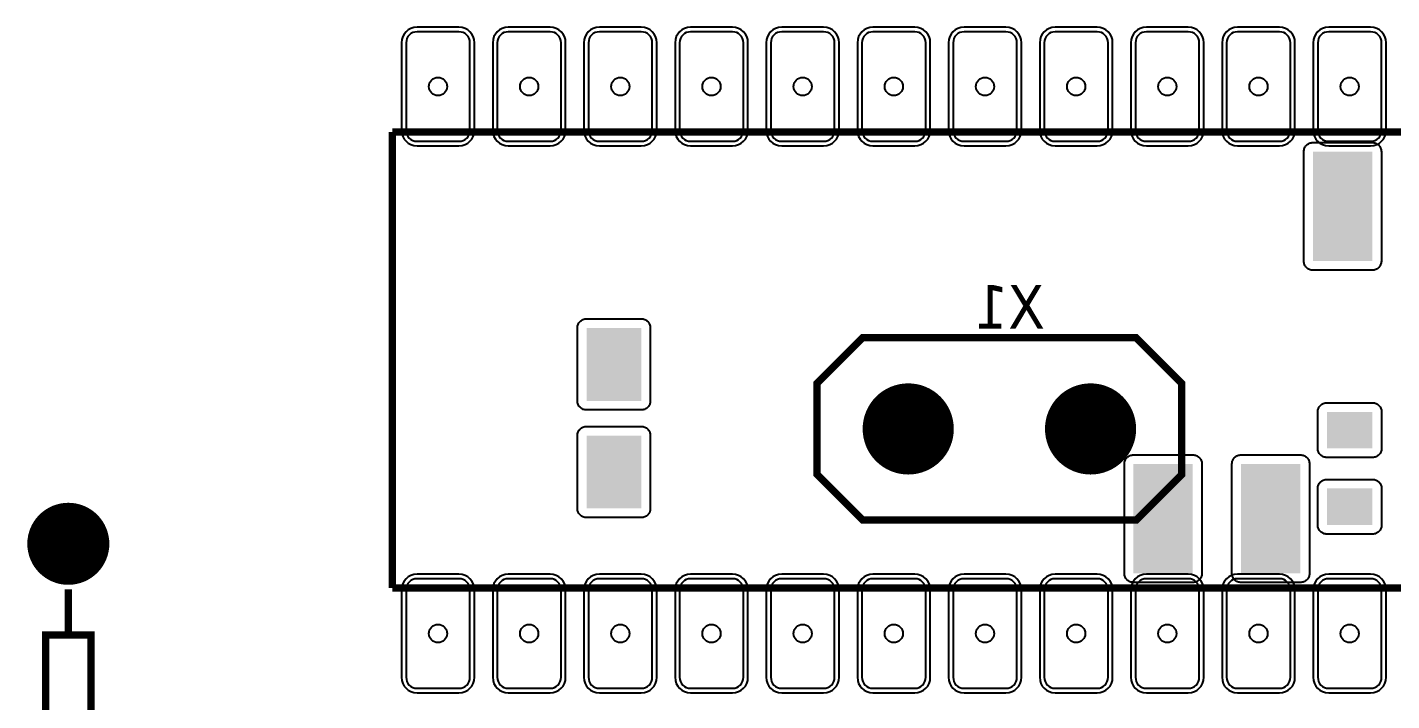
# Model space of a CAD drawing. Header units: millimetres. Extents: x 123.5 to 144.3, y 105.4 to 121.6.
# Drawn here: x 132.968 to 135.297, y 111.841 to 112.99 of the extents above; entities that cross this region are included whole.
import ezdxf

# ---------------------------------------------------------------- set-up
doc = ezdxf.new("R2010")
doc.units = ezdxf.units.MM
doc.styles.get("Standard").update_dxf_attribs({"font": 'tahoma.ttf'})

# ---------------------------------------------------------------- blocks, each defined once
blk = doc.blocks.new('RPAD')
blk.add_trace([(-0.5, -0.5), (-0.5, 0.5), (0.5, -0.5), (0.5, 0.5)])
blk = doc.blocks.new('EPAD')
at = {"const_width": 0.5}
blk.add_lwpolyline([(-0.25, 0, 1), (0.25, 0, 1)], format="xyb", close=True, dxfattribs=at)
blk = doc.blocks.new('Tarjeta CFLH')
for points in [[(-4.3143, 0.4986), (-4.2683, 0.4986), (-4.2648, 0.4989), (-4.2616, 0.4999), (-4.2587, 0.5015), (-4.2562, 0.5035), (-4.2541, 0.506), (-4.2526, 0.5089), (-4.2516, 0.5121), (-4.2513, 0.5156), (-4.2513, 0.6116), (-4.2516, 0.6151), (-4.2526, 0.6183), (-4.2541, 0.6212), (-4.2562, 0.6237), (-4.2587, 0.6257), (-4.2616, 0.6273), (-4.2648, 0.6283), (-4.2683, 0.6286), (-4.3143, 0.6286), (-4.3178, 0.6283), (-4.321, 0.6273), (-4.3239, 0.6257), (-4.3264, 0.6237), (-4.3284, 0.6212), (-4.33, 0.6183), (-4.3309, 0.6151), (-4.3313, 0.6116), (-4.3313, 0.5156), (-4.3309, 0.5121), (-4.33, 0.5089), (-4.3284, 0.506), (-4.3264, 0.5035), (-4.3239, 0.5015), (-4.321, 0.4999), (-4.3178, 0.4989), (-4.3143, 0.4986)], [(-4.2143, 0.4986), (-4.1683, 0.4986), (-4.1648, 0.4989), (-4.1616, 0.4999), (-4.1587, 0.5015), (-4.1562, 0.5035), (-4.1541, 0.506), (-4.1526, 0.5089), (-4.1516, 0.5121), (-4.1513, 0.5156), (-4.1513, 0.6116), (-4.1516, 0.6151), (-4.1526, 0.6183), (-4.1541, 0.6212), (-4.1562, 0.6237), (-4.1587, 0.6257), (-4.1616, 0.6273), (-4.1648, 0.6283), (-4.1683, 0.6286), (-4.2143, 0.6286), (-4.2178, 0.6283), (-4.221, 0.6273), (-4.2239, 0.6257), (-4.2264, 0.6237), (-4.2284, 0.6212), (-4.23, 0.6183), (-4.2309, 0.6151), (-4.2313, 0.6116), (-4.2313, 0.5156), (-4.2309, 0.5121), (-4.23, 0.5089), (-4.2284, 0.506), (-4.2264, 0.5035), (-4.2239, 0.5015), (-4.221, 0.4999), (-4.2178, 0.4989), (-4.2143, 0.4986)], [(-4.1143, 0.4986), (-4.0683, 0.4986), (-4.0648, 0.4989), (-4.0616, 0.4999), (-4.0587, 0.5015), (-4.0562, 0.5035), (-4.0541, 0.506), (-4.0526, 0.5089), (-4.0516, 0.5121), (-4.0513, 0.5156), (-4.0513, 0.6116), (-4.0516, 0.6151), (-4.0526, 0.6183), (-4.0541, 0.6212), (-4.0562, 0.6237), (-4.0587, 0.6257), (-4.0616, 0.6273), (-4.0648, 0.6283), (-4.0683, 0.6286), (-4.1143, 0.6286), (-4.1178, 0.6283), (-4.121, 0.6273), (-4.1239, 0.6257), (-4.1264, 0.6237), (-4.1284, 0.6212), (-4.13, 0.6183), (-4.1309, 0.6151), (-4.1313, 0.6116), (-4.1313, 0.5156), (-4.1309, 0.5121), (-4.13, 0.5089), (-4.1284, 0.506), (-4.1264, 0.5035), (-4.1239, 0.5015), (-4.121, 0.4999), (-4.1178, 0.4989), (-4.1143, 0.4986)], [(-4.0143, 0.4986), (-3.9683, 0.4986), (-3.9648, 0.4989), (-3.9616, 0.4999), (-3.9587, 0.5015), (-3.9562, 0.5035), (-3.9541, 0.506), (-3.9526, 0.5089), (-3.9516, 0.5121), (-3.9513, 0.5156), (-3.9513, 0.6116), (-3.9516, 0.6151), (-3.9526, 0.6183), (-3.9541, 0.6212), (-3.9562, 0.6237), (-3.9587, 0.6257), (-3.9616, 0.6273), (-3.9648, 0.6283), (-3.9683, 0.6286), (-4.0143, 0.6286), (-4.0178, 0.6283), (-4.021, 0.6273), (-4.0239, 0.6257), (-4.0264, 0.6237), (-4.0284, 0.6212), (-4.03, 0.6183), (-4.0309, 0.6151), (-4.0313, 0.6116), (-4.0313, 0.5156), (-4.0309, 0.5121), (-4.03, 0.5089), (-4.0284, 0.506), (-4.0264, 0.5035), (-4.0239, 0.5015), (-4.021, 0.4999), (-4.0178, 0.4989), (-4.0143, 0.4986)], [(-3.9143, 0.4986), (-3.8683, 0.4986), (-3.8648, 0.4989), (-3.8616, 0.4999), (-3.8587, 0.5015), (-3.8562, 0.5035), (-3.8541, 0.506), (-3.8526, 0.5089), (-3.8516, 0.5121), (-3.8513, 0.5156), (-3.8513, 0.6116), (-3.8516, 0.6151), (-3.8526, 0.6183), (-3.8541, 0.6212), (-3.8562, 0.6237), (-3.8587, 0.6257), (-3.8616, 0.6273), (-3.8648, 0.6283), (-3.8683, 0.6286), (-3.9143, 0.6286), (-3.9178, 0.6283), (-3.921, 0.6273), (-3.9239, 0.6257), (-3.9264, 0.6237), (-3.9284, 0.6212), (-3.93, 0.6183), (-3.9309, 0.6151), (-3.9313, 0.6116), (-3.9313, 0.5156), (-3.9309, 0.5121), (-3.93, 0.5089), (-3.9284, 0.506), (-3.9264, 0.5035), (-3.9239, 0.5015), (-3.921, 0.4999), (-3.9178, 0.4989), (-3.9143, 0.4986)], [(-3.8143, 0.4986), (-3.7683, 0.4986), (-3.7648, 0.4989), (-3.7616, 0.4999), (-3.7587, 0.5015), (-3.7562, 0.5035), (-3.7541, 0.506), (-3.7526, 0.5089), (-3.7516, 0.5121), (-3.7513, 0.5156), (-3.7513, 0.6116), (-3.7516, 0.6151), (-3.7526, 0.6183), (-3.7541, 0.6212), (-3.7562, 0.6237), (-3.7587, 0.6257), (-3.7616, 0.6273), (-3.7648, 0.6283), (-3.7683, 0.6286), (-3.8143, 0.6286), (-3.8178, 0.6283), (-3.821, 0.6273), (-3.8239, 0.6257), (-3.8264, 0.6237), (-3.8284, 0.6212), (-3.83, 0.6183), (-3.8309, 0.6151), (-3.8313, 0.6116), (-3.8313, 0.5156), (-3.8309, 0.5121), (-3.83, 0.5089), (-3.8284, 0.506), (-3.8264, 0.5035), (-3.8239, 0.5015), (-3.821, 0.4999), (-3.8178, 0.4989), (-3.8143, 0.4986)], [(-3.7143, 0.4986), (-3.6683, 0.4986), (-3.6648, 0.4989), (-3.6616, 0.4999), (-3.6587, 0.5015), (-3.6562, 0.5035), (-3.6541, 0.506), (-3.6526, 0.5089), (-3.6516, 0.5121), (-3.6513, 0.5156), (-3.6513, 0.6116), (-3.6516, 0.6151), (-3.6526, 0.6183), (-3.6541, 0.6212), (-3.6562, 0.6237), (-3.6587, 0.6257), (-3.6616, 0.6273), (-3.6648, 0.6283), (-3.6683, 0.6286), (-3.7143, 0.6286), (-3.7178, 0.6283), (-3.721, 0.6273), (-3.7239, 0.6257), (-3.7264, 0.6237), (-3.7284, 0.6212), (-3.73, 0.6183), (-3.7309, 0.6151), (-3.7313, 0.6116), (-3.7313, 0.5156), (-3.7309, 0.5121), (-3.73, 0.5089), (-3.7284, 0.506), (-3.7264, 0.5035), (-3.7239, 0.5015), (-3.721, 0.4999), (-3.7178, 0.4989), (-3.7143, 0.4986)], [(-3.6143, 0.4986), (-3.5683, 0.4986), (-3.5648, 0.4989), (-3.5616, 0.4999), (-3.5587, 0.5015), (-3.5562, 0.5035), (-3.5541, 0.506), (-3.5526, 0.5089), (-3.5516, 0.5121), (-3.5513, 0.5156), (-3.5513, 0.6116), (-3.5516, 0.6151), (-3.5526, 0.6183), (-3.5541, 0.6212), (-3.5562, 0.6237), (-3.5587, 0.6257), (-3.5616, 0.6273), (-3.5648, 0.6283), (-3.5683, 0.6286), (-3.6143, 0.6286), (-3.6178, 0.6283), (-3.621, 0.6273), (-3.6239, 0.6257), (-3.6264, 0.6237), (-3.6284, 0.6212), (-3.63, 0.6183), (-3.6309, 0.6151), (-3.6313, 0.6116), (-3.6313, 0.5156), (-3.6309, 0.5121), (-3.63, 0.5089), (-3.6284, 0.506), (-3.6264, 0.5035), (-3.6239, 0.5015), (-3.621, 0.4999), (-3.6178, 0.4989), (-3.6143, 0.4986)], [(-3.5143, 0.4986), (-3.4683, 0.4986), (-3.4648, 0.4989), (-3.4616, 0.4999), (-3.4587, 0.5015), (-3.4562, 0.5035), (-3.4541, 0.506), (-3.4526, 0.5089), (-3.4516, 0.5121), (-3.4513, 0.5156), (-3.4513, 0.6116), (-3.4516, 0.6151), (-3.4526, 0.6183), (-3.4541, 0.6212), (-3.4562, 0.6237), (-3.4587, 0.6257), (-3.4616, 0.6273), (-3.4648, 0.6283), (-3.4683, 0.6286), (-3.5143, 0.6286), (-3.5178, 0.6283), (-3.521, 0.6273), (-3.5239, 0.6257), (-3.5264, 0.6237), (-3.5284, 0.6212), (-3.53, 0.6183), (-3.5309, 0.6151), (-3.5313, 0.6116), (-3.5313, 0.5156), (-3.5309, 0.5121), (-3.53, 0.5089), (-3.5284, 0.506), (-3.5264, 0.5035), (-3.5239, 0.5015), (-3.521, 0.4999), (-3.5178, 0.4989), (-3.5143, 0.4986)], [(-3.4143, 0.4986), (-3.3683, 0.4986), (-3.3648, 0.4989), (-3.3616, 0.4999), (-3.3587, 0.5015), (-3.3562, 0.5035), (-3.3541, 0.506), (-3.3526, 0.5089), (-3.3516, 0.5121), (-3.3513, 0.5156), (-3.3513, 0.6116), (-3.3516, 0.6151), (-3.3526, 0.6183), (-3.3541, 0.6212), (-3.3562, 0.6237), (-3.3587, 0.6257), (-3.3616, 0.6273), (-3.3648, 0.6283), (-3.3683, 0.6286), (-3.4143, 0.6286), (-3.4178, 0.6283), (-3.421, 0.6273), (-3.4239, 0.6257), (-3.4264, 0.6237), (-3.4284, 0.6212), (-3.43, 0.6183), (-3.4309, 0.6151), (-3.4313, 0.6116), (-3.4313, 0.5156), (-3.4309, 0.5121), (-3.43, 0.5089), (-3.4284, 0.506), (-3.4264, 0.5035), (-3.4239, 0.5015), (-3.421, 0.4999), (-3.4178, 0.4989), (-3.4143, 0.4986)], [(-3.3143, 0.4986), (-3.2683, 0.4986), (-3.2648, 0.4989), (-3.2616, 0.4999), (-3.2587, 0.5015), (-3.2562, 0.5035), (-3.2541, 0.506), (-3.2526, 0.5089), (-3.2516, 0.5121), (-3.2513, 0.5156), (-3.2513, 0.6116), (-3.2516, 0.6151), (-3.2526, 0.6183), (-3.2541, 0.6212), (-3.2562, 0.6237), (-3.2587, 0.6257), (-3.2616, 0.6273), (-3.2648, 0.6283), (-3.2683, 0.6286), (-3.3143, 0.6286), (-3.3178, 0.6283), (-3.321, 0.6273), (-3.3239, 0.6257), (-3.3264, 0.6237), (-3.3284, 0.6212), (-3.33, 0.6183), (-3.3309, 0.6151), (-3.3313, 0.6116), (-3.3313, 0.5156), (-3.3309, 0.5121), (-3.33, 0.5089), (-3.3284, 0.506), (-3.3264, 0.5035), (-3.3239, 0.5015), (-3.321, 0.4999), (-3.3178, 0.4989), (-3.3143, 0.4986)], [(-4.3143, 0.5036), (-4.2683, 0.5036), (-4.2658, 0.5038), (-4.2636, 0.5045), (-4.2615, 0.5056), (-4.2597, 0.5071), (-4.2583, 0.5088), (-4.2572, 0.5109), (-4.2565, 0.5131), (-4.2563, 0.5156), (-4.2563, 0.6116), (-4.2565, 0.6141), (-4.2572, 0.6163), (-4.2583, 0.6184), (-4.2597, 0.6201), (-4.2615, 0.6216), (-4.2636, 0.6227), (-4.2658, 0.6234), (-4.2683, 0.6236), (-4.3143, 0.6236), (-4.3167, 0.6234), (-4.319, 0.6227), (-4.321, 0.6216), (-4.3228, 0.6201), (-4.3243, 0.6184), (-4.3254, 0.6163), (-4.326, 0.6141), (-4.3263, 0.6116), (-4.3263, 0.5156), (-4.326, 0.5131), (-4.3254, 0.5109), (-4.3243, 0.5088), (-4.3228, 0.5071), (-4.321, 0.5056), (-4.319, 0.5045), (-4.3167, 0.5038), (-4.3143, 0.5036)], [(-4.2143, 0.5036), (-4.1683, 0.5036), (-4.1658, 0.5038), (-4.1636, 0.5045), (-4.1615, 0.5056), (-4.1597, 0.5071), (-4.1583, 0.5088), (-4.1572, 0.5109), (-4.1565, 0.5131), (-4.1563, 0.5156), (-4.1563, 0.6116), (-4.1565, 0.6141), (-4.1572, 0.6163), (-4.1583, 0.6184), (-4.1597, 0.6201), (-4.1615, 0.6216), (-4.1636, 0.6227), (-4.1658, 0.6234), (-4.1683, 0.6236), (-4.2143, 0.6236), (-4.2167, 0.6234), (-4.219, 0.6227), (-4.221, 0.6216), (-4.2228, 0.6201), (-4.2243, 0.6184), (-4.2254, 0.6163), (-4.226, 0.6141), (-4.2263, 0.6116), (-4.2263, 0.5156), (-4.226, 0.5131), (-4.2254, 0.5109), (-4.2243, 0.5088), (-4.2228, 0.5071), (-4.221, 0.5056), (-4.219, 0.5045), (-4.2167, 0.5038), (-4.2143, 0.5036)], [(-4.1143, 0.5036), (-4.0683, 0.5036), (-4.0658, 0.5038), (-4.0636, 0.5045), (-4.0615, 0.5056), (-4.0597, 0.5071), (-4.0583, 0.5088), (-4.0572, 0.5109), (-4.0565, 0.5131), (-4.0563, 0.5156), (-4.0563, 0.6116), (-4.0565, 0.6141), (-4.0572, 0.6163), (-4.0583, 0.6184), (-4.0597, 0.6201), (-4.0615, 0.6216), (-4.0636, 0.6227), (-4.0658, 0.6234), (-4.0683, 0.6236), (-4.1143, 0.6236), (-4.1167, 0.6234), (-4.119, 0.6227), (-4.121, 0.6216), (-4.1228, 0.6201), (-4.1243, 0.6184), (-4.1254, 0.6163), (-4.126, 0.6141), (-4.1263, 0.6116), (-4.1263, 0.5156), (-4.126, 0.5131), (-4.1254, 0.5109), (-4.1243, 0.5088), (-4.1228, 0.5071), (-4.121, 0.5056), (-4.119, 0.5045), (-4.1167, 0.5038), (-4.1143, 0.5036)], [(-4.0143, 0.5036), (-3.9683, 0.5036), (-3.9658, 0.5038), (-3.9636, 0.5045), (-3.9615, 0.5056), (-3.9597, 0.5071), (-3.9583, 0.5088), (-3.9572, 0.5109), (-3.9565, 0.5131), (-3.9563, 0.5156), (-3.9563, 0.6116), (-3.9565, 0.6141), (-3.9572, 0.6163), (-3.9583, 0.6184), (-3.9597, 0.6201), (-3.9615, 0.6216), (-3.9636, 0.6227), (-3.9658, 0.6234), (-3.9683, 0.6236), (-4.0143, 0.6236), (-4.0167, 0.6234), (-4.019, 0.6227), (-4.021, 0.6216), (-4.0228, 0.6201), (-4.0243, 0.6184), (-4.0254, 0.6163), (-4.026, 0.6141), (-4.0263, 0.6116), (-4.0263, 0.5156), (-4.026, 0.5131), (-4.0254, 0.5109), (-4.0243, 0.5088), (-4.0228, 0.5071), (-4.021, 0.5056), (-4.019, 0.5045), (-4.0167, 0.5038), (-4.0143, 0.5036)], [(-3.9143, 0.5036), (-3.8683, 0.5036), (-3.8658, 0.5038), (-3.8636, 0.5045), (-3.8615, 0.5056), (-3.8597, 0.5071), (-3.8583, 0.5088), (-3.8572, 0.5109), (-3.8565, 0.5131), (-3.8563, 0.5156), (-3.8563, 0.6116), (-3.8565, 0.6141), (-3.8572, 0.6163), (-3.8583, 0.6184), (-3.8597, 0.6201), (-3.8615, 0.6216), (-3.8636, 0.6227), (-3.8658, 0.6234), (-3.8683, 0.6236), (-3.9143, 0.6236), (-3.9167, 0.6234), (-3.919, 0.6227), (-3.921, 0.6216), (-3.9228, 0.6201), (-3.9243, 0.6184), (-3.9254, 0.6163), (-3.926, 0.6141), (-3.9263, 0.6116), (-3.9263, 0.5156), (-3.926, 0.5131), (-3.9254, 0.5109), (-3.9243, 0.5088), (-3.9228, 0.5071), (-3.921, 0.5056), (-3.919, 0.5045), (-3.9167, 0.5038), (-3.9143, 0.5036)], [(-3.8143, 0.5036), (-3.7683, 0.5036), (-3.7658, 0.5038), (-3.7636, 0.5045), (-3.7615, 0.5056), (-3.7597, 0.5071), (-3.7583, 0.5088), (-3.7572, 0.5109), (-3.7565, 0.5131), (-3.7563, 0.5156), (-3.7563, 0.6116), (-3.7565, 0.6141), (-3.7572, 0.6163), (-3.7583, 0.6184), (-3.7597, 0.6201), (-3.7615, 0.6216), (-3.7636, 0.6227), (-3.7658, 0.6234), (-3.7683, 0.6236), (-3.8143, 0.6236), (-3.8167, 0.6234), (-3.819, 0.6227), (-3.821, 0.6216), (-3.8228, 0.6201), (-3.8243, 0.6184), (-3.8254, 0.6163), (-3.826, 0.6141), (-3.8263, 0.6116), (-3.8263, 0.5156), (-3.826, 0.5131), (-3.8254, 0.5109), (-3.8243, 0.5088), (-3.8228, 0.5071), (-3.821, 0.5056), (-3.819, 0.5045), (-3.8167, 0.5038), (-3.8143, 0.5036)], [(-3.7143, 0.5036), (-3.6683, 0.5036), (-3.6658, 0.5038), (-3.6636, 0.5045), (-3.6615, 0.5056), (-3.6597, 0.5071), (-3.6583, 0.5088), (-3.6572, 0.5109), (-3.6565, 0.5131), (-3.6563, 0.5156), (-3.6563, 0.6116), (-3.6565, 0.6141), (-3.6572, 0.6163), (-3.6583, 0.6184), (-3.6597, 0.6201), (-3.6615, 0.6216), (-3.6636, 0.6227), (-3.6658, 0.6234), (-3.6683, 0.6236), (-3.7143, 0.6236), (-3.7167, 0.6234), (-3.719, 0.6227), (-3.721, 0.6216), (-3.7228, 0.6201), (-3.7243, 0.6184), (-3.7254, 0.6163), (-3.726, 0.6141), (-3.7263, 0.6116), (-3.7263, 0.5156), (-3.726, 0.5131), (-3.7254, 0.5109), (-3.7243, 0.5088), (-3.7228, 0.5071), (-3.721, 0.5056), (-3.719, 0.5045), (-3.7167, 0.5038), (-3.7143, 0.5036)], [(-3.6143, 0.5036), (-3.5683, 0.5036), (-3.5658, 0.5038), (-3.5636, 0.5045), (-3.5615, 0.5056), (-3.5597, 0.5071), (-3.5583, 0.5088), (-3.5572, 0.5109), (-3.5565, 0.5131), (-3.5563, 0.5156), (-3.5563, 0.6116), (-3.5565, 0.6141), (-3.5572, 0.6163), (-3.5583, 0.6184), (-3.5597, 0.6201), (-3.5615, 0.6216), (-3.5636, 0.6227), (-3.5658, 0.6234), (-3.5683, 0.6236), (-3.6143, 0.6236), (-3.6167, 0.6234), (-3.619, 0.6227), (-3.621, 0.6216), (-3.6228, 0.6201), (-3.6243, 0.6184), (-3.6254, 0.6163), (-3.626, 0.6141), (-3.6263, 0.6116), (-3.6263, 0.5156), (-3.626, 0.5131), (-3.6254, 0.5109), (-3.6243, 0.5088), (-3.6228, 0.5071), (-3.621, 0.5056), (-3.619, 0.5045), (-3.6167, 0.5038), (-3.6143, 0.5036)], [(-3.5143, 0.5036), (-3.4683, 0.5036), (-3.4658, 0.5038), (-3.4636, 0.5045), (-3.4615, 0.5056), (-3.4597, 0.5071), (-3.4583, 0.5088), (-3.4572, 0.5109), (-3.4565, 0.5131), (-3.4563, 0.5156), (-3.4563, 0.6116), (-3.4565, 0.6141), (-3.4572, 0.6163), (-3.4583, 0.6184), (-3.4597, 0.6201), (-3.4615, 0.6216), (-3.4636, 0.6227), (-3.4658, 0.6234), (-3.4683, 0.6236), (-3.5143, 0.6236), (-3.5167, 0.6234), (-3.519, 0.6227), (-3.521, 0.6216), (-3.5228, 0.6201), (-3.5243, 0.6184), (-3.5254, 0.6163), (-3.526, 0.6141), (-3.5263, 0.6116), (-3.5263, 0.5156), (-3.526, 0.5131), (-3.5254, 0.5109), (-3.5243, 0.5088), (-3.5228, 0.5071), (-3.521, 0.5056), (-3.519, 0.5045), (-3.5167, 0.5038), (-3.5143, 0.5036)], [(-3.4143, 0.5036), (-3.3683, 0.5036), (-3.3658, 0.5038), (-3.3636, 0.5045), (-3.3615, 0.5056), (-3.3597, 0.5071), (-3.3583, 0.5088), (-3.3572, 0.5109), (-3.3565, 0.5131), (-3.3563, 0.5156), (-3.3563, 0.6116), (-3.3565, 0.6141), (-3.3572, 0.6163), (-3.3583, 0.6184), (-3.3597, 0.6201), (-3.3615, 0.6216), (-3.3636, 0.6227), (-3.3658, 0.6234), (-3.3683, 0.6236), (-3.4143, 0.6236), (-3.4167, 0.6234), (-3.419, 0.6227), (-3.421, 0.6216), (-3.4228, 0.6201), (-3.4243, 0.6184), (-3.4254, 0.6163), (-3.426, 0.6141), (-3.4263, 0.6116), (-3.4263, 0.5156), (-3.426, 0.5131), (-3.4254, 0.5109), (-3.4243, 0.5088), (-3.4228, 0.5071), (-3.421, 0.5056), (-3.419, 0.5045), (-3.4167, 0.5038), (-3.4143, 0.5036)], [(-3.3143, 0.5036), (-3.2683, 0.5036), (-3.2658, 0.5038), (-3.2636, 0.5045), (-3.2615, 0.5056), (-3.2597, 0.5071), (-3.2583, 0.5088), (-3.2572, 0.5109), (-3.2565, 0.5131), (-3.2563, 0.5156), (-3.2563, 0.6116), (-3.2565, 0.6141), (-3.2572, 0.6163), (-3.2583, 0.6184), (-3.2597, 0.6201), (-3.2615, 0.6216), (-3.2636, 0.6227), (-3.2658, 0.6234), (-3.2683, 0.6236), (-3.3143, 0.6236), (-3.3167, 0.6234), (-3.319, 0.6227), (-3.321, 0.6216), (-3.3228, 0.6201), (-3.3243, 0.6184), (-3.3254, 0.6163), (-3.326, 0.6141), (-3.3263, 0.6116), (-3.3263, 0.5156), (-3.326, 0.5131), (-3.3254, 0.5109), (-3.3243, 0.5088), (-3.3228, 0.5071), (-3.321, 0.5056), (-3.319, 0.5045), (-3.3167, 0.5038), (-3.3143, 0.5036)], [(-3.3315, 0.5021), (-3.2665, 0.5021), (-3.2655, 0.5021), (-3.2645, 0.5019), (-3.2635, 0.5017), (-3.2626, 0.5013), (-3.2617, 0.5009), (-3.2609, 0.5004), (-3.2601, 0.4999), (-3.2594, 0.4992), (-3.2588, 0.4985), (-3.2582, 0.4977), (-3.2577, 0.4969), (-3.2573, 0.496), (-3.257, 0.4951), (-3.2567, 0.4941), (-3.2566, 0.4931), (-3.2565, 0.4921), (-3.2565, 0.3721), (-3.2566, 0.3711), (-3.2567, 0.3701), (-3.257, 0.3691), (-3.2573, 0.3682), (-3.2577, 0.3673), (-3.2582, 0.3665), (-3.2588, 0.3657), (-3.2594, 0.365), (-3.2601, 0.3644), (-3.2609, 0.3638), (-3.2617, 0.3633), (-3.2626, 0.3629), (-3.2635, 0.3625), (-3.2645, 0.3623), (-3.2655, 0.3622), (-3.2665, 0.3621), (-3.3315, 0.3621), (-3.3326, 0.3622), (-3.3336, 0.3623), (-3.3346, 0.3625), (-3.3355, 0.3629), (-3.3364, 0.3633), (-3.3372, 0.3638), (-3.3379, 0.3644), (-3.3387, 0.365), (-3.3393, 0.3657), (-3.3399, 0.3665), (-3.3404, 0.3673), (-3.3408, 0.3682), (-3.3411, 0.3691), (-3.3413, 0.3701), (-3.3415, 0.3711), (-3.3415, 0.3721), (-3.3415, 0.4921), (-3.3415, 0.4931), (-3.3413, 0.4941), (-3.3411, 0.4951), (-3.3408, 0.496), (-3.3404, 0.4969), (-3.3399, 0.4977), (-3.3393, 0.4985), (-3.3387, 0.4992), (-3.3379, 0.4999), (-3.3372, 0.5004), (-3.3364, 0.5009), (-3.3355, 0.5013), (-3.3346, 0.5017), (-3.3336, 0.5019), (-3.3326, 0.5021), (-3.3315, 0.5021)], [(-4.0684, 0.2088), (-4.1284, 0.2088), (-4.1294, 0.2088), (-4.1304, 0.209), (-4.1314, 0.2092), (-4.1323, 0.2095), (-4.1332, 0.2099), (-4.134, 0.2104), (-4.1348, 0.211), (-4.1355, 0.2117), (-4.1361, 0.2124), (-4.1367, 0.2131), (-4.1372, 0.214), (-4.1376, 0.2148), (-4.1379, 0.2158), (-4.1382, 0.2167), (-4.1383, 0.2177), (-4.1384, 0.2188), (-4.1384, 0.2988), (-4.1383, 0.2998), (-4.1382, 0.3008), (-4.1379, 0.3018), (-4.1376, 0.3027), (-4.1372, 0.3036), (-4.1367, 0.3044), (-4.1361, 0.3052), (-4.1355, 0.3059), (-4.1348, 0.3065), (-4.134, 0.3071), (-4.1332, 0.3076), (-4.1323, 0.308), (-4.1314, 0.3083), (-4.1304, 0.3086), (-4.1294, 0.3087), (-4.1284, 0.3088), (-4.0684, 0.3088), (-4.0673, 0.3087), (-4.0663, 0.3086), (-4.0654, 0.3083), (-4.0644, 0.308), (-4.0636, 0.3076), (-4.0627, 0.3071), (-4.062, 0.3065), (-4.0613, 0.3059), (-4.0606, 0.3052), (-4.06, 0.3044), (-4.0596, 0.3036), (-4.0591, 0.3027), (-4.0588, 0.3018), (-4.0586, 0.3008), (-4.0584, 0.2998), (-4.0584, 0.2988), (-4.0584, 0.2188), (-4.0584, 0.2177), (-4.0586, 0.2167), (-4.0588, 0.2158), (-4.0591, 0.2148), (-4.0596, 0.214), (-4.06, 0.2131), (-4.0606, 0.2124), (-4.0613, 0.2117), (-4.062, 0.211), (-4.0627, 0.2104), (-4.0636, 0.2099), (-4.0644, 0.2095), (-4.0654, 0.2092), (-4.0663, 0.209), (-4.0673, 0.2088), (-4.0684, 0.2088)], [(-3.3263, 0.1667), (-3.3263, 0.2067), (-3.3262, 0.2077), (-3.3261, 0.2087), (-3.3258, 0.2097), (-3.3255, 0.2106), (-3.3251, 0.2115), (-3.3246, 0.2123), (-3.324, 0.2131), (-3.3234, 0.2138), (-3.3227, 0.2144), (-3.3219, 0.215), (-3.3211, 0.2155), (-3.3202, 0.2159), (-3.3193, 0.2163), (-3.3183, 0.2165), (-3.3173, 0.2166), (-3.3163, 0.2167), (-3.2663, 0.2167), (-3.2652, 0.2166), (-3.2642, 0.2165), (-3.2633, 0.2163), (-3.2623, 0.2159), (-3.2615, 0.2155), (-3.2606, 0.215), (-3.2599, 0.2144), (-3.2592, 0.2138), (-3.2585, 0.2131), (-3.258, 0.2123), (-3.2575, 0.2115), (-3.2571, 0.2106), (-3.2567, 0.2097), (-3.2565, 0.2087), (-3.2563, 0.2077), (-3.2563, 0.2067), (-3.2563, 0.1667), (-3.2563, 0.1657), (-3.2565, 0.1647), (-3.2567, 0.1637), (-3.2571, 0.1628), (-3.2575, 0.1619), (-3.258, 0.1611), (-3.2585, 0.1603), (-3.2592, 0.1596), (-3.2599, 0.1589), (-3.2606, 0.1584), (-3.2615, 0.1579), (-3.2623, 0.1575), (-3.2633, 0.1571), (-3.2642, 0.1569), (-3.2652, 0.1567), (-3.2663, 0.1567), (-3.3163, 0.1567), (-3.3173, 0.1567), (-3.3183, 0.1569), (-3.3193, 0.1571), (-3.3202, 0.1575), (-3.3211, 0.1579), (-3.3219, 0.1584), (-3.3227, 0.1589), (-3.3234, 0.1596), (-3.324, 0.1603), (-3.3246, 0.1611), (-3.3251, 0.1619), (-3.3255, 0.1628), (-3.3258, 0.1637), (-3.3261, 0.1647), (-3.3262, 0.1657), (-3.3263, 0.1667)], [(-4.0684, 0.0908), (-4.1284, 0.0908), (-4.1294, 0.0908), (-4.1304, 0.091), (-4.1314, 0.0912), (-4.1323, 0.0915), (-4.1332, 0.0919), (-4.134, 0.0924), (-4.1348, 0.093), (-4.1355, 0.0937), (-4.1361, 0.0944), (-4.1367, 0.0951), (-4.1372, 0.096), (-4.1376, 0.0968), (-4.1379, 0.0978), (-4.1382, 0.0987), (-4.1383, 0.0997), (-4.1384, 0.1008), (-4.1384, 0.1808), (-4.1383, 0.1818), (-4.1382, 0.1828), (-4.1379, 0.1838), (-4.1376, 0.1847), (-4.1372, 0.1856), (-4.1367, 0.1864), (-4.1361, 0.1872), (-4.1355, 0.1879), (-4.1348, 0.1885), (-4.134, 0.1891), (-4.1332, 0.1896), (-4.1323, 0.19), (-4.1314, 0.1903), (-4.1304, 0.1906), (-4.1294, 0.1907), (-4.1284, 0.1908), (-4.0684, 0.1908), (-4.0673, 0.1907), (-4.0663, 0.1906), (-4.0654, 0.1903), (-4.0644, 0.19), (-4.0636, 0.1896), (-4.0627, 0.1891), (-4.062, 0.1885), (-4.0613, 0.1879), (-4.0606, 0.1872), (-4.06, 0.1864), (-4.0596, 0.1856), (-4.0591, 0.1847), (-4.0588, 0.1838), (-4.0586, 0.1828), (-4.0584, 0.1818), (-4.0584, 0.1808), (-4.0584, 0.1008), (-4.0584, 0.0997), (-4.0586, 0.0987), (-4.0588, 0.0978), (-4.0591, 0.0968), (-4.0596, 0.096), (-4.06, 0.0951), (-4.0606, 0.0944), (-4.0613, 0.0937), (-4.062, 0.093), (-4.0627, 0.0924), (-4.0636, 0.0919), (-4.0644, 0.0915), (-4.0654, 0.0912), (-4.0663, 0.091), (-4.0673, 0.0908), (-4.0684, 0.0908)], [(-3.5284, 0.1596), (-3.4634, 0.1596), (-3.4624, 0.1595), (-3.4613, 0.1594), (-3.4604, 0.1591), (-3.4595, 0.1588), (-3.4586, 0.1584), (-3.4578, 0.1579), (-3.457, 0.1573), (-3.4563, 0.1567), (-3.4556, 0.156), (-3.4551, 0.1552), (-3.4546, 0.1544), (-3.4542, 0.1535), (-3.4538, 0.1526), (-3.4536, 0.1516), (-3.4534, 0.1506), (-3.4534, 0.1496), (-3.4534, 0.0296), (-3.4534, 0.0285), (-3.4536, 0.0275), (-3.4538, 0.0266), (-3.4542, 0.0256), (-3.4546, 0.0248), (-3.4551, 0.0239), (-3.4556, 0.0232), (-3.4563, 0.0225), (-3.457, 0.0218), (-3.4578, 0.0213), (-3.4586, 0.0208), (-3.4595, 0.0204), (-3.4604, 0.02), (-3.4613, 0.0198), (-3.4624, 0.0196), (-3.4634, 0.0196), (-3.5284, 0.0196), (-3.5294, 0.0196), (-3.5304, 0.0198), (-3.5314, 0.02), (-3.5323, 0.0204), (-3.5332, 0.0208), (-3.534, 0.0213), (-3.5348, 0.0218), (-3.5355, 0.0225), (-3.5361, 0.0232), (-3.5367, 0.0239), (-3.5372, 0.0248), (-3.5376, 0.0256), (-3.538, 0.0266), (-3.5382, 0.0275), (-3.5383, 0.0285), (-3.5384, 0.0296), (-3.5384, 0.1496), (-3.5383, 0.1506), (-3.5382, 0.1516), (-3.538, 0.1526), (-3.5376, 0.1535), (-3.5372, 0.1544), (-3.5367, 0.1552), (-3.5361, 0.156), (-3.5355, 0.1567), (-3.5348, 0.1573), (-3.534, 0.1579), (-3.5332, 0.1584), (-3.5323, 0.1588), (-3.5314, 0.1591), (-3.5304, 0.1594), (-3.5294, 0.1595), (-3.5284, 0.1596)], [(-3.4104, 0.1596), (-3.3454, 0.1596), (-3.3444, 0.1595), (-3.3433, 0.1594), (-3.3424, 0.1591), (-3.3415, 0.1588), (-3.3406, 0.1584), (-3.3398, 0.1579), (-3.339, 0.1573), (-3.3383, 0.1567), (-3.3376, 0.156), (-3.3371, 0.1552), (-3.3366, 0.1544), (-3.3362, 0.1535), (-3.3358, 0.1526), (-3.3356, 0.1516), (-3.3354, 0.1506), (-3.3354, 0.1496), (-3.3354, 0.0296), (-3.3354, 0.0285), (-3.3356, 0.0275), (-3.3358, 0.0266), (-3.3362, 0.0256), (-3.3366, 0.0248), (-3.3371, 0.0239), (-3.3376, 0.0232), (-3.3383, 0.0225), (-3.339, 0.0218), (-3.3398, 0.0213), (-3.3406, 0.0208), (-3.3415, 0.0204), (-3.3424, 0.02), (-3.3433, 0.0198), (-3.3444, 0.0196), (-3.3454, 0.0196), (-3.4104, 0.0196), (-3.4114, 0.0196), (-3.4124, 0.0198), (-3.4134, 0.02), (-3.4143, 0.0204), (-3.4152, 0.0208), (-3.416, 0.0213), (-3.4168, 0.0218), (-3.4175, 0.0225), (-3.4181, 0.0232), (-3.4187, 0.0239), (-3.4192, 0.0248), (-3.4196, 0.0256), (-3.42, 0.0266), (-3.4202, 0.0275), (-3.4203, 0.0285), (-3.4204, 0.0296), (-3.4204, 0.1496), (-3.4203, 0.1506), (-3.4202, 0.1516), (-3.42, 0.1526), (-3.4196, 0.1535), (-3.4192, 0.1544), (-3.4187, 0.1552), (-3.4181, 0.156), (-3.4175, 0.1567), (-3.4168, 0.1573), (-3.416, 0.1579), (-3.4152, 0.1584), (-3.4143, 0.1588), (-3.4134, 0.1591), (-3.4124, 0.1594), (-3.4114, 0.1595), (-3.4104, 0.1596)], [(-3.3263, 0.0827), (-3.3263, 0.1227), (-3.3262, 0.1237), (-3.3261, 0.1247), (-3.3258, 0.1257), (-3.3255, 0.1266), (-3.3251, 0.1275), (-3.3246, 0.1283), (-3.324, 0.1291), (-3.3234, 0.1298), (-3.3227, 0.1304), (-3.3219, 0.131), (-3.3211, 0.1315), (-3.3202, 0.1319), (-3.3193, 0.1323), (-3.3183, 0.1325), (-3.3173, 0.1326), (-3.3163, 0.1327), (-3.2663, 0.1327), (-3.2652, 0.1326), (-3.2642, 0.1325), (-3.2633, 0.1323), (-3.2623, 0.1319), (-3.2615, 0.1315), (-3.2606, 0.131), (-3.2599, 0.1304), (-3.2592, 0.1298), (-3.2585, 0.1291), (-3.258, 0.1283), (-3.2575, 0.1275), (-3.2571, 0.1266), (-3.2567, 0.1257), (-3.2565, 0.1247), (-3.2563, 0.1237), (-3.2563, 0.1227), (-3.2563, 0.0827), (-3.2563, 0.0817), (-3.2565, 0.0807), (-3.2567, 0.0797), (-3.2571, 0.0788), (-3.2575, 0.0779), (-3.258, 0.0771), (-3.2585, 0.0763), (-3.2592, 0.0756), (-3.2599, 0.0749), (-3.2606, 0.0744), (-3.2615, 0.0739), (-3.2623, 0.0735), (-3.2633, 0.0731), (-3.2642, 0.0729), (-3.2652, 0.0727), (-3.2663, 0.0727), (-3.3163, 0.0727), (-3.3173, 0.0727), (-3.3183, 0.0729), (-3.3193, 0.0731), (-3.3202, 0.0735), (-3.3211, 0.0739), (-3.3219, 0.0744), (-3.3227, 0.0749), (-3.3234, 0.0756), (-3.324, 0.0763), (-3.3246, 0.0771), (-3.3251, 0.0779), (-3.3255, 0.0788), (-3.3258, 0.0797), (-3.3261, 0.0807), (-3.3262, 0.0817), (-3.3263, 0.0827)], [(-4.2683, 0.0286), (-4.3143, 0.0286), (-4.3178, 0.0283), (-4.321, 0.0273), (-4.3239, 0.0257), (-4.3264, 0.0237), (-4.3284, 0.0212), (-4.33, 0.0183), (-4.3309, 0.0151), (-4.3313, 0.0116), (-4.3313, -0.0844), (-4.3309, -0.0879), (-4.33, -0.0911), (-4.3284, -0.094), (-4.3264, -0.0965), (-4.3239, -0.0985), (-4.321, -0.1001), (-4.3178, -0.1011), (-4.3143, -0.1014), (-4.2683, -0.1014), (-4.2648, -0.1011), (-4.2616, -0.1001), (-4.2587, -0.0985), (-4.2562, -0.0965), (-4.2541, -0.094), (-4.2526, -0.0911), (-4.2516, -0.0879), (-4.2513, -0.0844), (-4.2513, 0.0116), (-4.2516, 0.0151), (-4.2526, 0.0183), (-4.2541, 0.0212), (-4.2562, 0.0237), (-4.2587, 0.0257), (-4.2616, 0.0273), (-4.2648, 0.0283), (-4.2683, 0.0286)], [(-4.2683, 0.0236), (-4.3143, 0.0236), (-4.3167, 0.0234), (-4.319, 0.0227), (-4.321, 0.0216), (-4.3228, 0.0201), (-4.3243, 0.0184), (-4.3254, 0.0163), (-4.326, 0.0141), (-4.3263, 0.0116), (-4.3263, -0.0844), (-4.326, -0.0869), (-4.3254, -0.0891), (-4.3243, -0.0912), (-4.3228, -0.0929), (-4.321, -0.0944), (-4.319, -0.0955), (-4.3167, -0.0962), (-4.3143, -0.0964), (-4.2683, -0.0964), (-4.2658, -0.0962), (-4.2636, -0.0955), (-4.2615, -0.0944), (-4.2597, -0.0929), (-4.2583, -0.0912), (-4.2572, -0.0891), (-4.2565, -0.0869), (-4.2563, -0.0844), (-4.2563, 0.0116), (-4.2565, 0.0141), (-4.2572, 0.0163), (-4.2583, 0.0184), (-4.2597, 0.0201), (-4.2615, 0.0216), (-4.2636, 0.0227), (-4.2658, 0.0234), (-4.2683, 0.0236)], [(-4.1683, 0.0286), (-4.2143, 0.0286), (-4.2178, 0.0283), (-4.221, 0.0273), (-4.2239, 0.0257), (-4.2264, 0.0237), (-4.2284, 0.0212), (-4.23, 0.0183), (-4.2309, 0.0151), (-4.2313, 0.0116), (-4.2313, -0.0844), (-4.2309, -0.0879), (-4.23, -0.0911), (-4.2284, -0.094), (-4.2264, -0.0965), (-4.2239, -0.0985), (-4.221, -0.1001), (-4.2178, -0.1011), (-4.2143, -0.1014), (-4.1683, -0.1014), (-4.1648, -0.1011), (-4.1616, -0.1001), (-4.1587, -0.0985), (-4.1562, -0.0965), (-4.1541, -0.094), (-4.1526, -0.0911), (-4.1516, -0.0879), (-4.1513, -0.0844), (-4.1513, 0.0116), (-4.1516, 0.0151), (-4.1526, 0.0183), (-4.1541, 0.0212), (-4.1562, 0.0237), (-4.1587, 0.0257), (-4.1616, 0.0273), (-4.1648, 0.0283), (-4.1683, 0.0286)], [(-4.1683, 0.0236), (-4.2143, 0.0236), (-4.2167, 0.0234), (-4.219, 0.0227), (-4.221, 0.0216), (-4.2228, 0.0201), (-4.2243, 0.0184), (-4.2254, 0.0163), (-4.226, 0.0141), (-4.2263, 0.0116), (-4.2263, -0.0844), (-4.226, -0.0869), (-4.2254, -0.0891), (-4.2243, -0.0912), (-4.2228, -0.0929), (-4.221, -0.0944), (-4.219, -0.0955), (-4.2167, -0.0962), (-4.2143, -0.0964), (-4.1683, -0.0964), (-4.1658, -0.0962), (-4.1636, -0.0955), (-4.1615, -0.0944), (-4.1597, -0.0929), (-4.1583, -0.0912), (-4.1572, -0.0891), (-4.1565, -0.0869), (-4.1563, -0.0844), (-4.1563, 0.0116), (-4.1565, 0.0141), (-4.1572, 0.0163), (-4.1583, 0.0184), (-4.1597, 0.0201), (-4.1615, 0.0216), (-4.1636, 0.0227), (-4.1658, 0.0234), (-4.1683, 0.0236)], [(-4.0683, 0.0286), (-4.1143, 0.0286), (-4.1178, 0.0283), (-4.121, 0.0273), (-4.1239, 0.0257), (-4.1264, 0.0237), (-4.1284, 0.0212), (-4.13, 0.0183), (-4.1309, 0.0151), (-4.1313, 0.0116), (-4.1313, -0.0844), (-4.1309, -0.0879), (-4.13, -0.0911), (-4.1284, -0.094), (-4.1264, -0.0965), (-4.1239, -0.0985), (-4.121, -0.1001), (-4.1178, -0.1011), (-4.1143, -0.1014), (-4.0683, -0.1014), (-4.0648, -0.1011), (-4.0616, -0.1001), (-4.0587, -0.0985), (-4.0562, -0.0965), (-4.0541, -0.094), (-4.0526, -0.0911), (-4.0516, -0.0879), (-4.0513, -0.0844), (-4.0513, 0.0116), (-4.0516, 0.0151), (-4.0526, 0.0183), (-4.0541, 0.0212), (-4.0562, 0.0237), (-4.0587, 0.0257), (-4.0616, 0.0273), (-4.0648, 0.0283), (-4.0683, 0.0286)], [(-4.0683, 0.0236), (-4.1143, 0.0236), (-4.1167, 0.0234), (-4.119, 0.0227), (-4.121, 0.0216), (-4.1228, 0.0201), (-4.1243, 0.0184), (-4.1254, 0.0163), (-4.126, 0.0141), (-4.1263, 0.0116), (-4.1263, -0.0844), (-4.126, -0.0869), (-4.1254, -0.0891), (-4.1243, -0.0912), (-4.1228, -0.0929), (-4.121, -0.0944), (-4.119, -0.0955), (-4.1167, -0.0962), (-4.1143, -0.0964), (-4.0683, -0.0964), (-4.0658, -0.0962), (-4.0636, -0.0955), (-4.0615, -0.0944), (-4.0597, -0.0929), (-4.0583, -0.0912), (-4.0572, -0.0891), (-4.0565, -0.0869), (-4.0563, -0.0844), (-4.0563, 0.0116), (-4.0565, 0.0141), (-4.0572, 0.0163), (-4.0583, 0.0184), (-4.0597, 0.0201), (-4.0615, 0.0216), (-4.0636, 0.0227), (-4.0658, 0.0234), (-4.0683, 0.0236)], [(-3.9683, 0.0286), (-4.0143, 0.0286), (-4.0178, 0.0283), (-4.021, 0.0273), (-4.0239, 0.0257), (-4.0264, 0.0237), (-4.0284, 0.0212), (-4.03, 0.0183), (-4.0309, 0.0151), (-4.0313, 0.0116), (-4.0313, -0.0844), (-4.0309, -0.0879), (-4.03, -0.0911), (-4.0284, -0.094), (-4.0264, -0.0965), (-4.0239, -0.0985), (-4.021, -0.1001), (-4.0178, -0.1011), (-4.0143, -0.1014), (-3.9683, -0.1014), (-3.9648, -0.1011), (-3.9616, -0.1001), (-3.9587, -0.0985), (-3.9562, -0.0965), (-3.9541, -0.094), (-3.9526, -0.0911), (-3.9516, -0.0879), (-3.9513, -0.0844), (-3.9513, 0.0116), (-3.9516, 0.0151), (-3.9526, 0.0183), (-3.9541, 0.0212), (-3.9562, 0.0237), (-3.9587, 0.0257), (-3.9616, 0.0273), (-3.9648, 0.0283), (-3.9683, 0.0286)], [(-3.9683, 0.0236), (-4.0143, 0.0236), (-4.0167, 0.0234), (-4.019, 0.0227), (-4.021, 0.0216), (-4.0228, 0.0201), (-4.0243, 0.0184), (-4.0254, 0.0163), (-4.026, 0.0141), (-4.0263, 0.0116), (-4.0263, -0.0844), (-4.026, -0.0869), (-4.0254, -0.0891), (-4.0243, -0.0912), (-4.0228, -0.0929), (-4.021, -0.0944), (-4.019, -0.0955), (-4.0167, -0.0962), (-4.0143, -0.0964), (-3.9683, -0.0964), (-3.9658, -0.0962), (-3.9636, -0.0955), (-3.9615, -0.0944), (-3.9597, -0.0929), (-3.9583, -0.0912), (-3.9572, -0.0891), (-3.9565, -0.0869), (-3.9563, -0.0844), (-3.9563, 0.0116), (-3.9565, 0.0141), (-3.9572, 0.0163), (-3.9583, 0.0184), (-3.9597, 0.0201), (-3.9615, 0.0216), (-3.9636, 0.0227), (-3.9658, 0.0234), (-3.9683, 0.0236)], [(-3.8683, 0.0286), (-3.9143, 0.0286), (-3.9178, 0.0283), (-3.921, 0.0273), (-3.9239, 0.0257), (-3.9264, 0.0237), (-3.9284, 0.0212), (-3.93, 0.0183), (-3.9309, 0.0151), (-3.9313, 0.0116), (-3.9313, -0.0844), (-3.9309, -0.0879), (-3.93, -0.0911), (-3.9284, -0.094), (-3.9264, -0.0965), (-3.9239, -0.0985), (-3.921, -0.1001), (-3.9178, -0.1011), (-3.9143, -0.1014), (-3.8683, -0.1014), (-3.8648, -0.1011), (-3.8616, -0.1001), (-3.8587, -0.0985), (-3.8562, -0.0965), (-3.8541, -0.094), (-3.8526, -0.0911), (-3.8516, -0.0879), (-3.8513, -0.0844), (-3.8513, 0.0116), (-3.8516, 0.0151), (-3.8526, 0.0183), (-3.8541, 0.0212), (-3.8562, 0.0237), (-3.8587, 0.0257), (-3.8616, 0.0273), (-3.8648, 0.0283), (-3.8683, 0.0286)], [(-3.8683, 0.0236), (-3.9143, 0.0236), (-3.9167, 0.0234), (-3.919, 0.0227), (-3.921, 0.0216), (-3.9228, 0.0201), (-3.9243, 0.0184), (-3.9254, 0.0163), (-3.926, 0.0141), (-3.9263, 0.0116), (-3.9263, -0.0844), (-3.926, -0.0869), (-3.9254, -0.0891), (-3.9243, -0.0912), (-3.9228, -0.0929), (-3.921, -0.0944), (-3.919, -0.0955), (-3.9167, -0.0962), (-3.9143, -0.0964), (-3.8683, -0.0964), (-3.8658, -0.0962), (-3.8636, -0.0955), (-3.8615, -0.0944), (-3.8597, -0.0929), (-3.8583, -0.0912), (-3.8572, -0.0891), (-3.8565, -0.0869), (-3.8563, -0.0844), (-3.8563, 0.0116), (-3.8565, 0.0141), (-3.8572, 0.0163), (-3.8583, 0.0184), (-3.8597, 0.0201), (-3.8615, 0.0216), (-3.8636, 0.0227), (-3.8658, 0.0234), (-3.8683, 0.0236)], [(-3.7683, 0.0286), (-3.8143, 0.0286), (-3.8178, 0.0283), (-3.821, 0.0273), (-3.8239, 0.0257), (-3.8264, 0.0237), (-3.8284, 0.0212), (-3.83, 0.0183), (-3.8309, 0.0151), (-3.8313, 0.0116), (-3.8313, -0.0844), (-3.8309, -0.0879), (-3.83, -0.0911), (-3.8284, -0.094), (-3.8264, -0.0965), (-3.8239, -0.0985), (-3.821, -0.1001), (-3.8178, -0.1011), (-3.8143, -0.1014), (-3.7683, -0.1014), (-3.7648, -0.1011), (-3.7616, -0.1001), (-3.7587, -0.0985), (-3.7562, -0.0965), (-3.7541, -0.094), (-3.7526, -0.0911), (-3.7516, -0.0879), (-3.7513, -0.0844), (-3.7513, 0.0116), (-3.7516, 0.0151), (-3.7526, 0.0183), (-3.7541, 0.0212), (-3.7562, 0.0237), (-3.7587, 0.0257), (-3.7616, 0.0273), (-3.7648, 0.0283), (-3.7683, 0.0286)], [(-3.7683, 0.0236), (-3.8143, 0.0236), (-3.8167, 0.0234), (-3.819, 0.0227), (-3.821, 0.0216), (-3.8228, 0.0201), (-3.8243, 0.0184), (-3.8254, 0.0163), (-3.826, 0.0141), (-3.8263, 0.0116), (-3.8263, -0.0844), (-3.826, -0.0869), (-3.8254, -0.0891), (-3.8243, -0.0912), (-3.8228, -0.0929), (-3.821, -0.0944), (-3.819, -0.0955), (-3.8167, -0.0962), (-3.8143, -0.0964), (-3.7683, -0.0964), (-3.7658, -0.0962), (-3.7636, -0.0955), (-3.7615, -0.0944), (-3.7597, -0.0929), (-3.7583, -0.0912), (-3.7572, -0.0891), (-3.7565, -0.0869), (-3.7563, -0.0844), (-3.7563, 0.0116), (-3.7565, 0.0141), (-3.7572, 0.0163), (-3.7583, 0.0184), (-3.7597, 0.0201), (-3.7615, 0.0216), (-3.7636, 0.0227), (-3.7658, 0.0234), (-3.7683, 0.0236)], [(-3.6683, 0.0286), (-3.7143, 0.0286), (-3.7178, 0.0283), (-3.721, 0.0273), (-3.7239, 0.0257), (-3.7264, 0.0237), (-3.7284, 0.0212), (-3.73, 0.0183), (-3.7309, 0.0151), (-3.7313, 0.0116), (-3.7313, -0.0844), (-3.7309, -0.0879), (-3.73, -0.0911), (-3.7284, -0.094), (-3.7264, -0.0965), (-3.7239, -0.0985), (-3.721, -0.1001), (-3.7178, -0.1011), (-3.7143, -0.1014), (-3.6683, -0.1014), (-3.6648, -0.1011), (-3.6616, -0.1001), (-3.6587, -0.0985), (-3.6562, -0.0965), (-3.6541, -0.094), (-3.6526, -0.0911), (-3.6516, -0.0879), (-3.6513, -0.0844), (-3.6513, 0.0116), (-3.6516, 0.0151), (-3.6526, 0.0183), (-3.6541, 0.0212), (-3.6562, 0.0237), (-3.6587, 0.0257), (-3.6616, 0.0273), (-3.6648, 0.0283), (-3.6683, 0.0286)], [(-3.6683, 0.0236), (-3.7143, 0.0236), (-3.7167, 0.0234), (-3.719, 0.0227), (-3.721, 0.0216), (-3.7228, 0.0201), (-3.7243, 0.0184), (-3.7254, 0.0163), (-3.726, 0.0141), (-3.7263, 0.0116), (-3.7263, -0.0844), (-3.726, -0.0869), (-3.7254, -0.0891), (-3.7243, -0.0912), (-3.7228, -0.0929), (-3.721, -0.0944), (-3.719, -0.0955), (-3.7167, -0.0962), (-3.7143, -0.0964), (-3.6683, -0.0964), (-3.6658, -0.0962), (-3.6636, -0.0955), (-3.6615, -0.0944), (-3.6597, -0.0929), (-3.6583, -0.0912), (-3.6572, -0.0891), (-3.6565, -0.0869), (-3.6563, -0.0844), (-3.6563, 0.0116), (-3.6565, 0.0141), (-3.6572, 0.0163), (-3.6583, 0.0184), (-3.6597, 0.0201), (-3.6615, 0.0216), (-3.6636, 0.0227), (-3.6658, 0.0234), (-3.6683, 0.0236)], [(-3.5683, 0.0286), (-3.6143, 0.0286), (-3.6178, 0.0283), (-3.621, 0.0273), (-3.6239, 0.0257), (-3.6264, 0.0237), (-3.6284, 0.0212), (-3.63, 0.0183), (-3.6309, 0.0151), (-3.6313, 0.0116), (-3.6313, -0.0844), (-3.6309, -0.0879), (-3.63, -0.0911), (-3.6284, -0.094), (-3.6264, -0.0965), (-3.6239, -0.0985), (-3.621, -0.1001), (-3.6178, -0.1011), (-3.6143, -0.1014), (-3.5683, -0.1014), (-3.5648, -0.1011), (-3.5616, -0.1001), (-3.5587, -0.0985), (-3.5562, -0.0965), (-3.5541, -0.094), (-3.5526, -0.0911), (-3.5516, -0.0879), (-3.5513, -0.0844), (-3.5513, 0.0116), (-3.5516, 0.0151), (-3.5526, 0.0183), (-3.5541, 0.0212), (-3.5562, 0.0237), (-3.5587, 0.0257), (-3.5616, 0.0273), (-3.5648, 0.0283), (-3.5683, 0.0286)], [(-3.5683, 0.0236), (-3.6143, 0.0236), (-3.6167, 0.0234), (-3.619, 0.0227), (-3.621, 0.0216), (-3.6228, 0.0201), (-3.6243, 0.0184), (-3.6254, 0.0163), (-3.626, 0.0141), (-3.6263, 0.0116), (-3.6263, -0.0844), (-3.626, -0.0869), (-3.6254, -0.0891), (-3.6243, -0.0912), (-3.6228, -0.0929), (-3.621, -0.0944), (-3.619, -0.0955), (-3.6167, -0.0962), (-3.6143, -0.0964), (-3.5683, -0.0964), (-3.5658, -0.0962), (-3.5636, -0.0955), (-3.5615, -0.0944), (-3.5597, -0.0929), (-3.5583, -0.0912), (-3.5572, -0.0891), (-3.5565, -0.0869), (-3.5563, -0.0844), (-3.5563, 0.0116), (-3.5565, 0.0141), (-3.5572, 0.0163), (-3.5583, 0.0184), (-3.5597, 0.0201), (-3.5615, 0.0216), (-3.5636, 0.0227), (-3.5658, 0.0234), (-3.5683, 0.0236)], [(-3.4683, 0.0286), (-3.5143, 0.0286), (-3.5178, 0.0283), (-3.521, 0.0273), (-3.5239, 0.0257), (-3.5264, 0.0237), (-3.5284, 0.0212), (-3.53, 0.0183), (-3.5309, 0.0151), (-3.5313, 0.0116), (-3.5313, -0.0844), (-3.5309, -0.0879), (-3.53, -0.0911), (-3.5284, -0.094), (-3.5264, -0.0965), (-3.5239, -0.0985), (-3.521, -0.1001), (-3.5178, -0.1011), (-3.5143, -0.1014), (-3.4683, -0.1014), (-3.4648, -0.1011), (-3.4616, -0.1001), (-3.4587, -0.0985), (-3.4562, -0.0965), (-3.4541, -0.094), (-3.4526, -0.0911), (-3.4516, -0.0879), (-3.4513, -0.0844), (-3.4513, 0.0116), (-3.4516, 0.0151), (-3.4526, 0.0183), (-3.4541, 0.0212), (-3.4562, 0.0237), (-3.4587, 0.0257), (-3.4616, 0.0273), (-3.4648, 0.0283), (-3.4683, 0.0286)], [(-3.4683, 0.0236), (-3.5143, 0.0236), (-3.5167, 0.0234), (-3.519, 0.0227), (-3.521, 0.0216), (-3.5228, 0.0201), (-3.5243, 0.0184), (-3.5254, 0.0163), (-3.526, 0.0141), (-3.5263, 0.0116), (-3.5263, -0.0844), (-3.526, -0.0869), (-3.5254, -0.0891), (-3.5243, -0.0912), (-3.5228, -0.0929), (-3.521, -0.0944), (-3.519, -0.0955), (-3.5167, -0.0962), (-3.5143, -0.0964), (-3.4683, -0.0964), (-3.4658, -0.0962), (-3.4636, -0.0955), (-3.4615, -0.0944), (-3.4597, -0.0929), (-3.4583, -0.0912), (-3.4572, -0.0891), (-3.4565, -0.0869), (-3.4563, -0.0844), (-3.4563, 0.0116), (-3.4565, 0.0141), (-3.4572, 0.0163), (-3.4583, 0.0184), (-3.4597, 0.0201), (-3.4615, 0.0216), (-3.4636, 0.0227), (-3.4658, 0.0234), (-3.4683, 0.0236)], [(-3.3683, 0.0286), (-3.4143, 0.0286), (-3.4178, 0.0283), (-3.421, 0.0273), (-3.4239, 0.0257), (-3.4264, 0.0237), (-3.4284, 0.0212), (-3.43, 0.0183), (-3.4309, 0.0151), (-3.4313, 0.0116), (-3.4313, -0.0844), (-3.4309, -0.0879), (-3.43, -0.0911), (-3.4284, -0.094), (-3.4264, -0.0965), (-3.4239, -0.0985), (-3.421, -0.1001), (-3.4178, -0.1011), (-3.4143, -0.1014), (-3.3683, -0.1014), (-3.3648, -0.1011), (-3.3616, -0.1001), (-3.3587, -0.0985), (-3.3562, -0.0965), (-3.3541, -0.094), (-3.3526, -0.0911), (-3.3516, -0.0879), (-3.3513, -0.0844), (-3.3513, 0.0116), (-3.3516, 0.0151), (-3.3526, 0.0183), (-3.3541, 0.0212), (-3.3562, 0.0237), (-3.3587, 0.0257), (-3.3616, 0.0273), (-3.3648, 0.0283), (-3.3683, 0.0286)], [(-3.3683, 0.0236), (-3.4143, 0.0236), (-3.4167, 0.0234), (-3.419, 0.0227), (-3.421, 0.0216), (-3.4228, 0.0201), (-3.4243, 0.0184), (-3.4254, 0.0163), (-3.426, 0.0141), (-3.4263, 0.0116), (-3.4263, -0.0844), (-3.426, -0.0869), (-3.4254, -0.0891), (-3.4243, -0.0912), (-3.4228, -0.0929), (-3.421, -0.0944), (-3.419, -0.0955), (-3.4167, -0.0962), (-3.4143, -0.0964), (-3.3683, -0.0964), (-3.3658, -0.0962), (-3.3636, -0.0955), (-3.3615, -0.0944), (-3.3597, -0.0929), (-3.3583, -0.0912), (-3.3572, -0.0891), (-3.3565, -0.0869), (-3.3563, -0.0844), (-3.3563, 0.0116), (-3.3565, 0.0141), (-3.3572, 0.0163), (-3.3583, 0.0184), (-3.3597, 0.0201), (-3.3615, 0.0216), (-3.3636, 0.0227), (-3.3658, 0.0234), (-3.3683, 0.0236)], [(-3.2683, 0.0286), (-3.3143, 0.0286), (-3.3178, 0.0283), (-3.321, 0.0273), (-3.3239, 0.0257), (-3.3264, 0.0237), (-3.3284, 0.0212), (-3.33, 0.0183), (-3.3309, 0.0151), (-3.3313, 0.0116), (-3.3313, -0.0844), (-3.3309, -0.0879), (-3.33, -0.0911), (-3.3284, -0.094), (-3.3264, -0.0965), (-3.3239, -0.0985), (-3.321, -0.1001), (-3.3178, -0.1011), (-3.3143, -0.1014), (-3.2683, -0.1014), (-3.2648, -0.1011), (-3.2616, -0.1001), (-3.2587, -0.0985), (-3.2562, -0.0965), (-3.2541, -0.094), (-3.2526, -0.0911), (-3.2516, -0.0879), (-3.2513, -0.0844), (-3.2513, 0.0116), (-3.2516, 0.0151), (-3.2526, 0.0183), (-3.2541, 0.0212), (-3.2562, 0.0237), (-3.2587, 0.0257), (-3.2616, 0.0273), (-3.2648, 0.0283), (-3.2683, 0.0286)], [(-3.2683, 0.0236), (-3.3143, 0.0236), (-3.3167, 0.0234), (-3.319, 0.0227), (-3.321, 0.0216), (-3.3228, 0.0201), (-3.3243, 0.0184), (-3.3254, 0.0163), (-3.326, 0.0141), (-3.3263, 0.0116), (-3.3263, -0.0844), (-3.326, -0.0869), (-3.3254, -0.0891), (-3.3243, -0.0912), (-3.3228, -0.0929), (-3.321, -0.0944), (-3.319, -0.0955), (-3.3167, -0.0962), (-3.3143, -0.0964), (-3.2683, -0.0964), (-3.2658, -0.0962), (-3.2636, -0.0955), (-3.2615, -0.0944), (-3.2597, -0.0929), (-3.2583, -0.0912), (-3.2572, -0.0891), (-3.2565, -0.0869), (-3.2563, -0.0844), (-3.2563, 0.0116), (-3.2565, 0.0141), (-3.2572, 0.0163), (-3.2583, 0.0184), (-3.2597, 0.0201), (-3.2615, 0.0216), (-3.2636, 0.0227), (-3.2658, 0.0234), (-3.2683, 0.0236)]]:
    blk.add_lwpolyline(points, close=True)
at = {"const_width": 0.008}
for points in [[(-4.3413, 0.5136), (-4.3413, 0.0136)], [(-2.3413, 0.5136), (-4.3413, 0.5136)], [(-4.3413, 0.5136), (-4.3413, 0.0136)], [(-2.3413, 0.5136), (-4.3413, 0.5136)], [(-4.3413, 0.5136), (-4.3413, 0.0136)], [(-2.3413, 0.5136), (-4.3413, 0.5136)], [(-3.5255, 0.288), (-3.8255, 0.288), (-3.8755, 0.238), (-3.8755, 0.138), (-3.8255, 0.088), (-3.5255, 0.088), (-3.4755, 0.138), (-3.4755, 0.238), (-3.5255, 0.288)], [(-3.5255, 0.288), (-3.8255, 0.288), (-3.8755, 0.238), (-3.8755, 0.138), (-3.8255, 0.088), (-3.5255, 0.088), (-3.4755, 0.138), (-3.4755, 0.238), (-3.5255, 0.288)], [(-3.5255, 0.288), (-3.8255, 0.288), (-3.8755, 0.238), (-3.8755, 0.138), (-3.8255, 0.088), (-3.5255, 0.088), (-3.4755, 0.138), (-3.4755, 0.238), (-3.5255, 0.288)], [(-4.6968, -0.038), (-4.6968, 0.012)], [(-4.6968, -0.038), (-4.6968, 0.012)], [(-4.6968, -0.038), (-4.6968, 0.012)], [(-2.3413, 0.0136), (-4.3413, 0.0136)], [(-2.3413, 0.0136), (-4.3413, 0.0136)], [(-2.3413, 0.0136), (-4.3413, 0.0136)], [(-4.7218, -0.338), (-4.6718, -0.338), (-4.6718, -0.038), (-4.7218, -0.038), (-4.7218, -0.338)], [(-4.7218, -0.338), (-4.6718, -0.338), (-4.6718, -0.038), (-4.7218, -0.038), (-4.7218, -0.338)], [(-4.7218, -0.338), (-4.6718, -0.338), (-4.6718, -0.038), (-4.7218, -0.038), (-4.7218, -0.338)]]:
    blk.add_lwpolyline(points, dxfattribs=at)
for centre, radius in [((-4.2913, 0.5636), 0.01), ((-4.1913, 0.5636), 0.01), ((-4.0913, 0.5636), 0.01), ((-3.9913, 0.5636), 0.01), ((-3.8913, 0.5636), 0.01), ((-3.7913, 0.5636), 0.01), ((-3.6913, 0.5636), 0.01), ((-3.5913, 0.5636), 0.01), ((-3.4913, 0.5636), 0.01), ((-3.3913, 0.5636), 0.01), ((-3.2913, 0.5636), 0.01), ((-3.7755, 0.188), 0.025), ((-3.5755, 0.188), 0.025), ((-4.6968, 0.062), 0.025), ((-4.2913, -0.0364), 0.01), ((-4.1913, -0.0364), 0.01), ((-4.0913, -0.0364), 0.01), ((-3.9913, -0.0364), 0.01), ((-3.8913, -0.0364), 0.01), ((-3.7913, -0.0364), 0.01), ((-3.6913, -0.0364), 0.01), ((-3.5913, -0.0364), 0.01), ((-3.4913, -0.0364), 0.01), ((-3.3913, -0.0364), 0.01), ((-3.2913, -0.0364), 0.01)]:
    blk.add_circle(centre, radius)
for name, p, xscale, yscale in [('RPAD', (-3.299, 0.4321), 0.065, 0.12), ('EPAD', (-3.7755, 0.188), 0.1, 0.1), ('EPAD', (-3.7755, 0.188), 0.08, 0.08), ('EPAD', (-3.5755, 0.188), 0.1, 0.1), ('EPAD', (-3.5755, 0.188), 0.08, 0.08), ('RPAD', (-3.4959, 0.0896), 0.065, 0.12), ('RPAD', (-3.3779, 0.0896), 0.065, 0.12), ('EPAD', (-4.6968, 0.062), 0.09, 0.09), ('EPAD', (-4.6968, 0.062), 0.07, 0.07)]:
    blk.add_blockref(name, p, dxfattribs=dict(xscale=xscale, yscale=yscale))
for p, xscale, yscale, rotation in [((-4.0984, 0.2588), 0.06, 0.08, 180), ((-3.2913, 0.1867), 0.04, 0.05, 90), ((-4.0984, 0.1408), 0.06, 0.08, 180), ((-3.2913, 0.1027), 0.04, 0.05, 90)]:
    blk.add_blockref('RPAD', p, dxfattribs=dict(xscale=xscale, yscale=yscale, rotation=rotation))
at = {"text_generation_flag": 2, "width": 1.041667}
blk.add_text('X1', height=0.048, dxfattribs=at).set_placement((-3.6255, 0.298))
blk.add_text('X1', height=0.048, dxfattribs=at).set_placement((-3.6255, 0.298))
blk.add_text('X1', height=0.048, dxfattribs=at).set_placement((-3.6255, 0.298))
blk = doc.blocks.new('CFLH')
at = {"linetype": 'Continuous'}
blk.add_blockref('Tarjeta CFLH', (7.1808, -2.2601), dxfattribs=at)

msp = doc.modelspace()

# ---------------------------------------------------------------- block references
at = {"linetype": 'Continuous', "xscale": 1.555982136900081, "yscale": 1.555982136900081, "zscale": 1.555982136900081}
msp.add_blockref('CFLH', (129.173, 115.5286), dxfattribs=at)

doc.saveas('drawing.dxf')
